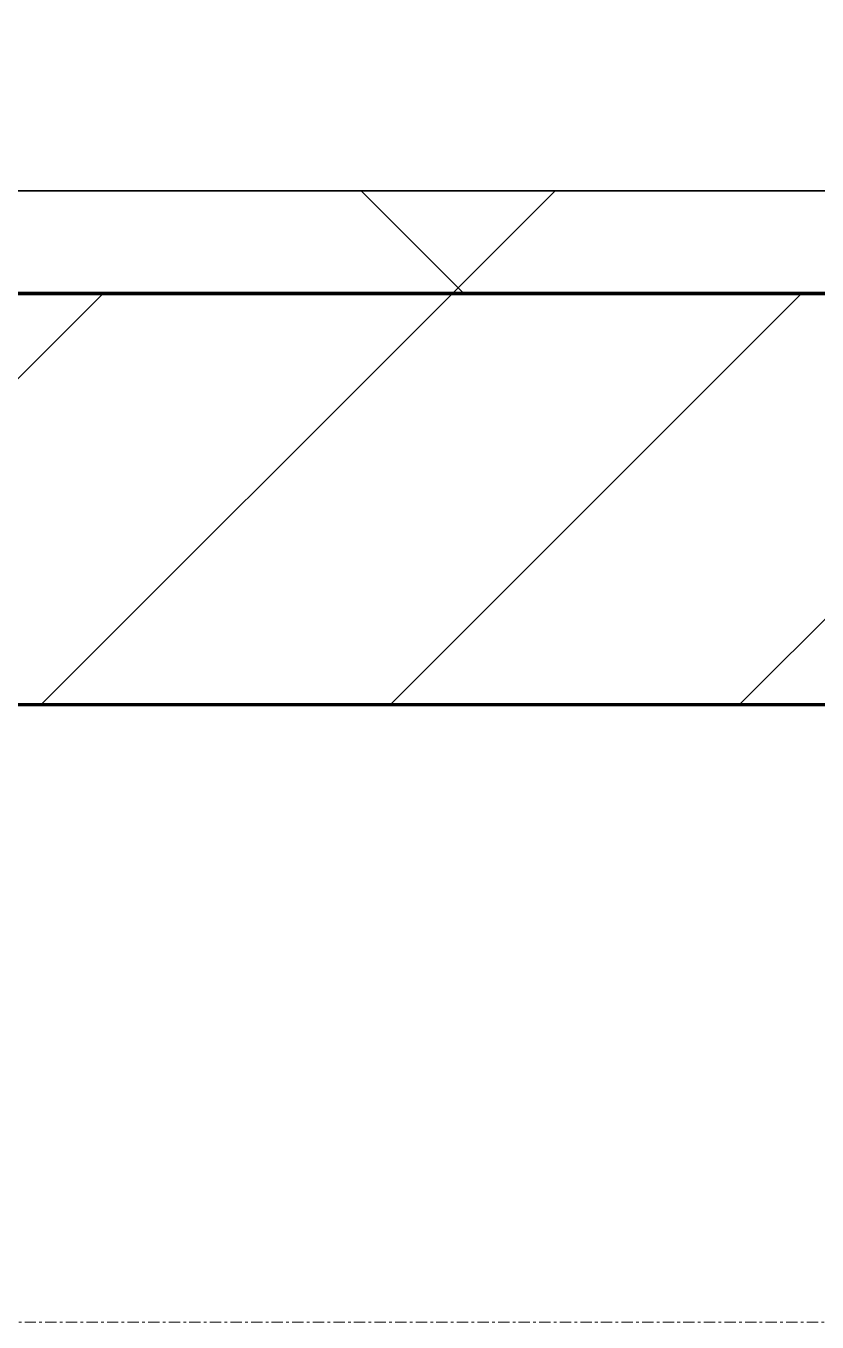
# Model space of a CAD drawing. Header units: millimetres. Extents: x -853432 to -773672, y -18171 to 22484.
# Drawn here: x -805887 to -805503, y -4321 to -3691 of the extents above; entities that cross this region are included whole.
import ezdxf
from ezdxf.xclip import XClip

# ---------------------------------------------------------------- set-up
doc = ezdxf.new("R2010")
doc.units = ezdxf.units.MM
doc.header["$XCLIPFRAME"] = 0
doc.linetypes.add('DPA_Grid _ Level 100', pattern=[10, 5.5, -1.6, 1.3, -1.6])
for name, color, linetype, lineweight in [('A-GLAZ-CURT', 2, 'Continuous', 9), ('A-WALL', 5, 'Continuous', 35), ('A-WALL-FNSH', 2, 'Continuous', 35), ('A-WALL-PATT', 1, 'Continuous', 35), ('S-GRID', 251, 'Continuous', 9)]:
    doc.layers.add(name, color=color, linetype=linetype, lineweight=lineweight)
doc.layers.add('A11_ALU.SOLID SHEET', color=2, linetype='Continuous')

# ---------------------------------------------------------------- blocks, each defined once
blk = doc.blocks.new('*U2464')
at = {"layer": 'S-GRID', "linetype": 'DPA_Grid _ Level 100'}
blk.add_line((57000, -7900), (-16649.52, -7900), dxfattribs=at)
blk = doc.blocks.new('PPLS-PP19_Custom Tile Pattern - Custom Tile Pattern-V135-4251-01 ENLARGED CONCOURSE LEVEL - REFLECTED CEILING PLAN - SHEET 2')
at = {"layer": 'A-GLAZ-CURT'}
for p, q in [((-300, 0), (300, 0)), ((300, 0), (-300, 0)), ((195.99, 0), (213.31, 0)), ((213.31, 0), (195.99, 0)), ((230.06, 0), (300, 0)), ((-300, -50), (300, -50)), ((300, -50), (-300, -50))]:
    blk.add_line(p, q, dxfattribs=at)
for points, knots in [([(-115.82, 0), (-114.96, 0), (-110.41, 0), (-96.78, 0), (-71.33, 0), (-42.53, 0), (-12.78, 0), (4.23, 0), (9.64, 0), (10.14, 0), (10.18, 0)], [-5724.064692, -5724.064692, -5724.064692, -5724.064692, -5430.283136, -5103.229623, -4799.173296, -4065.652676, -3589.737505, -3285.047089, -3066.359526, -3044.715262, -3044.715262, -3044.715262, -3044.715262]), ([(31.18, 0), (25.97, 0), (11.99, 0), (-16.92, 0), (-42.17, 0), (-56.38, 0), (-58.46, 0)], [-4496.803627, -4496.803627, -4496.803627, -4496.803627, -4222.080604, -3745.412743, -2981.410125, -2831.320802, -2831.320802, -2831.320802, -2831.320802]), ([(9.32, 0), (9.08, 0), (7.65, 0), (2.57, 0), (-12.23, 0), (-25.64, 0), (-40, 0), (-51.76, 0), (-57.92, 0), (-58.02, 0)], [-2922.926651, -2922.926651, -2922.926651, -2922.926651, -2882.788014, -2720.818881, -2518.50168, -2125.455881, -1792.521578, -1466.981642, -1461.463326, -1461.463326, -1461.463326, -1461.463326]), ([(-57.64, 0), (-55.94, 0), (-53.15, 0), (-48.53, 0), (-30.79, 0), (-18.03, 0), (2.5, 0), (8.65, 0), (9.48, 0)], [-3860.98898, -3860.98898, -3860.98898, -3860.98898, -3689.699207, -3546.54457, -3315.260113, -2864.387349, -2439.246196, -2366.412601, -2366.412601, -2366.412601, -2366.412601]), ([(76.63, 0), (74.8, 0), (67.65, 0), (53.52, 0), (37, 0), (24.07, 0), (12.82, 0), (-2.9, 0), (-20.62, 0), (-32.81, 0), (-44.85, 0), (-51.43, 0), (-51.79, 0)], [-3095.572228, -3095.572228, -3095.572228, -3095.572228, -2950.589685, -2634.532728, -2313.748533, -2106.613311, -1925.670641, -1617.263037, -1290.787923, -1039.307308, -819.71621, -644.910881, -644.910881, -644.910881, -644.910881]), ([(-36.78, 0), (-32.43, 0), (-19.22, 0), (8.83, 0), (43.36, 0), (68.5, 0), (77.95, 0), (79.34, 0)], [-6191.144455, -6191.144455, -6191.144455, -6191.144455, -5862.463379, -5340.621928, -4573.028122, -4094.177415, -3998.447461, -3998.447461, -3998.447461, -3998.447461]), ([(30.82, 0), (29.27, 0), (20.14, 0), (3.54, 0), (-16.58, 0), (-34.76, 0), (-36.04, 0)], [-10462.034656, -10462.034656, -10462.034656, -10462.034656, -10363.088938, -9884.23066, -9424.652049, -9182.880979, -9182.880979, -9182.880979, -9182.880979]), ([(9.89, 0), (6.93, 0), (-2.75, 0), (-17.84, 0), (-30.57, 0), (-31.82, 0), (-32, 0)], [-3485.427997, -3485.427997, -3485.427997, -3485.427997, -3333.063701, -2994.501669, -2698.150104, -2614.070998, -2614.070998, -2614.070998, -2614.070998]), ([(-30.52, 0), (-27.11, 0), (-17.83, 0), (5.99, 0), (22.06, 0), (37.44, 0), (45.92, 0), (57.76, 0), (64.47, 0), (72.74, 0), (75.22, 0), (76.03, 0), (76.21, 0)], [-2323.618664, -2323.618664, -2323.618664, -2323.618664, -2142.497158, -1716.209403, -1206.526904, -1089.329421, -901.315459, -753.071572, -495.328968, -421.953223, -334.951786, -290.452333, -290.452333, -290.452333, -290.452333]), ([(8.33, 0), (8.19, 0), (7.18, 0), (0.32, 0), (-13.89, 0), (-24.92, 0), (-29.03, 0)], [-3574.286521, -3574.286521, -3574.286521, -3574.286521, -3526.962355, -3285.499107, -2903.012179, -2680.714891, -2680.714891, -2680.714891, -2680.714891]), ([(-28.57, 0), (-26.93, 0), (-20.29, 0), (-11.45, 0), (0.65, 0), (7.8, 0), (10.05, 0)], [-5361.429781, -5361.429781, -5361.429781, -5361.429781, -5261.36855, -5050.479954, -4785.90057, -4666.429624, -4666.429624, -4666.429624, -4666.429624]), ([(-22.56, 0), (-20.27, 0), (-17.03, 0), (-11.36, 0), (-7.66, 0), (-6.6, 0), (-6.44, 0)], [-56468.192263, -56468.192263, -56468.192263, -56468.192263, -56344.022017, -56303.229861, -56166.290093, -56124.392176, -56124.392176, -56124.392176, -56124.392176]), ([(-15.19, 0), (-13.07, 0), (7.48, 0), (42.82, 0), (88.72, 0), (120.63, 0), (138.28, 0), (138.53, 0)], [-461.142613, -461.142613, -461.142613, -461.142613, -429.606584, -390.253598, -346.313304, -291.370682, -290.5735, -290.5735, -290.5735, -290.5735]), ([(-6.54, 0), (-6.73, 0), (-7.2, 0), (-7.6, 0), (-7.79, 0)], [-56009.792147, -56009.792147, -56009.792147, -56009.792147, -55949.290093, -55895.192118, -55895.192118, -55895.192118, -55895.192118]), ([(-2.63, 0), (-2.47, 0), (-1.22, 0), (3.81, 0), (9.06, 0), (10.05, 0)], [-226.825321, -226.825321, -226.825321, -226.825321, -220.269177, -206.416616, -203.360633, -203.360633, -203.360633, -203.360633]), ([(10.39, 0), (6.11, 0), (1.81, 0), (-1.67, 0), (-2.25, 0)], [-272.196106, -272.196106, -272.196106, -272.196106, -246.234814, -234.646884, -234.646884, -234.646884, -234.646884]), ([(10.42, 0), (11.97, 0), (17.18, 0), (22.54, 0), (24.49, 0)], [-202.972175, -202.972175, -202.972175, -202.972175, -198.214427, -187.717507, -187.717507, -187.717507, -187.717507]), ([(10.43, 0), (11.62, 0), (15.69, 0), (21.24, 0), (24.62, 0), (24.72, 0), (24.72, 0)], [-4659.660758, -4659.660758, -4659.660758, -4659.660758, -4596.498881, -4445.288762, -4384.376941, -4376.041937, -4376.041937, -4376.041937, -4376.041937]), ([(70.61, 0), (66.16, 0), (55.8, 0), (39.61, 0), (27.17, 0), (15.73, 0), (10.45, 0)], [-4647.237329, -4647.237329, -4647.237329, -4647.237329, -4326.416877, -4098.545751, -3766.694881, -3494.92654, -3494.92654, -3494.92654, -3494.92654]), ([(10.51, 0), (13.21, 0), (16.34, 0), (22.91, 0), (31, 0), (39.04, 0), (51.19, 0), (58.74, 0), (61.34, 0), (61.45, 0)], [-2335.331823, -2335.331823, -2335.331823, -2335.331823, -2084.094819, -1956.422387, -1818.904206, -1645.594513, -1443.202566, -1228.752106, -1120.932285, -1120.932285, -1120.932285, -1120.932285]), ([(79.38, 0), (72.26, 0), (57.5, 0), (35.84, 0), (19.82, 0), (13.23, 0), (11.17, 0)], [-351.465771, -351.465771, -351.465771, -351.465771, -330.153101, -307.516438, -285.83788, -273.754698, -273.754698, -273.754698, -273.754698]), ([(24.69, 0), (24.54, 0), (20.99, 0), (16.4, 0), (12.55, 0), (11.19, 0)], [-4368.572414, -4368.572414, -4368.572414, -4368.572414, -4306.476363, -4080.000647, -3872.143731, -3872.143731, -3872.143731, -3872.143731]), ([(18.16, 0), (19.15, 0), (24.25, 0), (25.66, 0), (26.12, 0)], [-5700.113719, -5700.113719, -5700.113719, -5700.113719, -5554.232259, -5302.431367, -5302.431367, -5302.431367, -5302.431367]), ([(78.52, 0), (76.95, 0), (72.29, 0), (62.26, 0), (51.85, 0), (43.81, 0), (29.53, 0), (20.67, 0), (18.85, 0), (18.16, 0)], [-7033.519254, -7033.519254, -7033.519254, -7033.519254, -6924.452779, -6738.82075, -6548.303034, -6314.283804, -6135.05769, -5972.647715, -5832.674503, -5832.674503, -5832.674503, -5832.674503]), ([(27.44, 0), (27.9, 0), (29.54, 0), (38.07, 0), (53.39, 0), (70.02, 0), (77.08, 0), (78.48, 0)], [-5037.309798, -5037.309798, -5037.309798, -5037.309798, -4887.603822, -4705.298446, -4353.683244, -3960.84581, -3844.262741, -3844.262741, -3844.262741, -3844.262741]), ([(27.89, 0), (29.09, 0), (33.4, 0), (48.37, 0), (71.92, 0), (100.57, 0), (116.36, 0), (128.63, 0), (128.95, 0)], [-147.777612, -147.777612, -147.777612, -147.777612, -135.792042, -118.513713, -97.899267, -63.759246, -39.050993, -35.895543, -35.895543, -35.895543, -35.895543]), ([(53.18, 0), (53.06, 0), (52.22, 0), (44.99, 0), (36.46, 0), (30.82, 0)], [-622.740158, -622.740158, -622.740158, -622.740158, -566.066452, -360.610861, 0, 0, 0, 0]), ([(136.44, 0), (121.66, 0), (86.93, 0), (51.16, 0), (31.18, 0)], [-106.750556, -106.750556, -106.750556, -106.750556, -59.610984, 0, 0, 0, 0]), ([(168.37, 0), (167.68, 0), (162.47, 0), (147.02, 0), (109.77, 0), (76.86, 0), (57.82, 0), (46.51, 0), (41.18, 0), (36.02, 0), (35.54, 0), (35.54, 0)], [-543.375029, -543.375029, -543.375029, -543.375029, -530.793311, -458.593899, -401.860199, -357.622665, -341.267687, -334.000314, -326.15566, -319.318397, -317.489778, -317.489778, -317.489778, -317.489778]), ([(36.29, 0), (37.77, 0), (48.82, 0), (61.43, 0), (73.02, 0), (79.38, 0)], [-314.598523, -314.598523, -314.598523, -314.598523, -305.899624, -287.17622, -263.219878, -263.219878, -263.219878, -263.219878]), ([(61.47, 0), (61.47, 0), (61.21, 0), (54.61, 0), (53.71, 0), (53.56, 0)], [-1113.311073, -1113.311073, -1113.311073, -1113.311073, -1096.402191, -891.204116, -747.28819, -747.28819, -747.28819, -747.28819]), ([(76.22, 0), (75.58, 0), (73.64, 0), (71.05, 0), (70.61, 0)], [-193.634889, -193.634889, -193.634889, -193.634889, -31.537676, 0, 0, 0, 0]), ([(114.39, 0), (114.2, 0), (112.08, 0), (105.42, 0), (92.38, 0), (86.7, 0), (80.55, 0), (79.43, 0)], [-8148.58938, -8148.58938, -8148.58938, -8148.58938, -8105.191388, -7723.759874, -7531.75727, -7135.649961, -7055.002161, -7055.002161, -7055.002161, -7055.002161]), ([(79.55, 0), (80.15, 0), (84.98, 0), (86.01, 0), (92.51, 0), (94.33, 0)], [-3813.612578, -3813.612578, -3813.612578, -3813.612578, -3759.045785, -3336.541051, -2783.776468, -2783.776468, -2783.776468, -2783.776468]), ([(79.6, 0), (83.17, 0), (101.04, 0), (124.45, 0), (132.42, 0), (134.6, 0)], [-262.939312, -262.939312, -262.939312, -262.939312, -249.500363, -194.761443, -152.241002, -152.241002, -152.241002, -152.241002]), ([(103.09, 0), (101.08, 0), (93.42, 0), (85.62, 0), (79.89, 0)], [-375.435014, -375.435014, -375.435014, -375.435014, -369.147452, -351.970326, -351.970326, -351.970326, -351.970326]), ([(94.4, 0), (94.4, 0), (94.64, 0), (99.11, 0), (108.97, 0), (120.79, 0), (139.94, 0), (163.31, 0), (185.23, 0), (193.62, 0), (194.69, 0), (194.79, 0)], [-2348.345796, -2348.345796, -2348.345796, -2348.345796, -2310.419338, -2233.599744, -2052.234781, -1843.028543, -1530.39897, -1095.004608, -529.74427, -295.064701, -265.121568, -265.121568, -265.121568, -265.121568]), ([(129.02, 0), (129.02, 0), (124.41, 0), (122.35, 0), (114.96, 0), (108.04, 0), (103.09, 0)], [-35.386604, -35.386604, -35.386604, -35.386604, -31.430235, -22.807238, -15.488593, 0, 0, 0, 0]), ([(157.9, 0), (156.77, 0), (151.67, 0), (143.29, 0), (134.04, 0), (126.24, 0), (118.6, 0), (114.23, 0), (111.98, 0), (105.66, 0), (105.23, 0), (105.23, 0)], [-10292.955006, -10292.955006, -10292.955006, -10292.955006, -10098.273015, -9847.788484, -9677.714971, -9567.007022, -9453.21225, -9220.200448, -9012.77275, -8966.157302, -8929.495943, -8929.495943, -8929.495943, -8929.495943]), ([(105.26, 0), (105.52, 0), (111.01, 0), (112.65, 0), (113.59, 0)], [-8920.561005, -8920.561005, -8920.561005, -8920.561005, -8814.835624, -8577.462505, -8577.462505, -8577.462505, -8577.462505]), ([(128.58, 0), (128.8, 0), (130.16, 0), (139.26, 0), (152.67, 0), (161.24, 0), (162.19, 0), (162.75, 0)], [-633.326174, -633.326174, -633.326174, -633.326174, -627.736123, -618.981161, -602.094757, -592.980799, -581.414464, -581.414464, -581.414464, -581.414464]), ([(137.1, 0), (136, 0), (133.64, 0), (129.87, 0), (129.11, 0)], [-670.405967, -670.405967, -670.405967, -670.405967, -651.020627, -640.742133, -640.742133, -640.742133, -640.742133]), ([(193.8, 0), (193.33, 0), (190.11, 0), (183.13, 0), (171, 0), (161.95, 0), (161.28, 0), (158.35, 0), (157.85, 0), (157.77, 0)], [-11665.349007, -11665.349007, -11665.349007, -11665.349007, -11565.880756, -11105.624034, -10839.086983, -10768.332124, -10666.779182, -10580.760289, -10550.278881, -10550.278881, -10550.278881, -10550.278881]), ([(216.53, 0), (212.7, 0), (195.69, 0), (177.41, 0), (159.34, 0), (158.33, 0), (158.3, 0)], [-200.448217, -200.448217, -200.448217, -200.448217, -187.987675, -143.776725, -129.632772, -123.352749, -123.352749, -123.352749, -123.352749]), ([(159.07, 0), (159.13, 0), (160.84, 0), (165.21, 0), (174.15, 0), (185.98, 0), (208.82, 0), (219.42, 0), (230.06, 0)], [-115.643202, -115.643202, -115.643202, -115.643202, -114.681583, -87.660824, -65.295536, -41.623857, -24.459831, 0, 0, 0, 0]), ([(162.75, 0), (165.4, 0), (170.91, 0), (172.61, 0), (172.61, 0)], [-111.264224, -111.264224, -111.264224, -111.264224, -56.742688, -19.085662, -19.085662, -19.085662, -19.085662]), ([(247.1, 0), (246.76, 0), (245.04, 0), (238.34, 0), (226.56, 0), (221.1, 0), (200.27, 0), (182.99, 0), (174.27, 0), (169.67, 0), (168.99, 0)], [-9649.085549, -9649.085549, -9649.085549, -9649.085549, -9581.591397, -9406.094246, -9221.510254, -9016.44624, -8717.832359, -8253.978395, -8152.463617, -8069.855175, -8069.855175, -8069.855175, -8069.855175]), ([(215.22, 0), (214.62, 0), (210.55, 0), (203.98, 0), (187.54, 0), (175.3, 0), (169.49, 0)], [-203.825446, -203.825446, -203.825446, -203.825446, -198.527383, -184.406837, -162.427601, -142.916156, -142.916156, -142.916156, -142.916156]), ([(171.51, 0), (176.48, 0), (193.23, 0), (201.73, 0), (208.81, 0), (213.9, 0), (241.96, 0), (266.73, 0), (281.71, 0), (291.71, 0), (296.52, 0), (297.86, 0), (298.09, 0)], [-7971.819559, -7971.819559, -7971.819559, -7971.819559, -7784.112253, -7606.717214, -7289.299508, -7042.621073, -6582.165592, -6068.460911, -5766.029927, -5566.724884, -5280.360606, -5199.253518, -5199.253518, -5199.253518, -5199.253518]), ([(172.07, 0), (177.66, 0), (187.87, 0), (201.08, 0), (207.47, 0), (213.96, 0), (215.11, 0)], [-255.364076, -255.364076, -255.364076, -255.364076, -237.955587, -223.92608, -215.862851, -208.75215, -208.75215, -208.75215, -208.75215]), ([(300, 0), (286.53, 0), (258.62, 0), (230.65, 0), (217.26, 0)], [-285.253232, -285.253232, -285.253232, -285.253232, -244.693688, -201.238821, -201.238821, -201.238821, -201.238821]), ([(300, 0), (288.22, 0), (262, 0), (230.43, 0), (219.94, 0), (219.02, 0)], [-12528.858583, -12528.858583, -12528.858583, -12528.858583, -11905.454923, -11162.864862, -10856.732305, -10856.732305, -10856.732305, -10856.732305]), ([(219.9, 0), (220.86, 0), (227.84, 0), (242.06, 0), (246.54, 0), (246.96, 0)], [-10670.940496, -10670.940496, -10670.940496, -10670.940496, -10511.382485, -9925.173265, -9834.877357, -9834.877357, -9834.877357, -9834.877357]), ([(284.76, 0), (284.76, 0), (285.09, 0), (287.47, 0), (293.59, 0), (297.76, 0), (300, 0)], [-4110.630118, -4110.630118, -4110.630118, -4110.630118, -4053.389046, -3959.664717, -3862.421465, -3746.95702, -3746.95702, -3746.95702, -3746.95702]), ([(297.38, 0), (295.84, 0), (291.62, 0), (285.38, 0), (284.87, 0)], [-4803.172655, -4803.172655, -4803.172655, -4803.172655, -4358.271401, -4143.037883, -4143.037883, -4143.037883, -4143.037883])]:
    blk.add_open_spline(points, degree=3, knots=knots, dxfattribs=at)
for points in [[(24.49, 0), (25.23, 0), (25.72, 0), (26.04, 0)], [(79.64, 0), (78.87, 0), (77.84, 0), (76.63, 0)], [(79.39, 0), (81.25, 0), (82.78, 0), (83.66, 0)], [(84.06, 0), (83.48, 0), (82.41, 0), (81.72, 0)], [(168.74, 0), (168.74, 0), (169.81, 0), (171.51, 0)], [(195.11, 0), (194.91, 0), (194.44, 0), (193.8, 0)]]:
    blk.add_open_spline(points, degree=3, dxfattribs=at)
blk = doc.blocks.new('PPLS-PP19_Custom Tile Pattern - Custom Tile Pattern-V136-4251-01 ENLARGED CONCOURSE LEVEL - REFLECTED CEILING PLAN - SHEET 2')
at = {"layer": 'A-GLAZ-CURT'}
for p, q in [((-300, 0), (300, 0)), ((300, 0), (-300, 0)), ((-293.07, 0), (-275.75, 0)), ((-275.75, 0), (-293.07, 0)), ((-300, -50), (300, -50)), ((300, -50), (-300, -50))]:
    blk.add_line(p, q, dxfattribs=at)
at = {"layer": 'A-GLAZ-CURT', "flags": 128}
for points in [[(-300, 0), (-291.56, 0), (-283.3, 0), (-275.2, 0), (-267.26, 0), (-259.45, 0), (-251.77, 0), (-244.84, 0)], [(-244.84, 0), (-251.96, 0), (-259.67, 0), (-267.51, 0), (-275.48, 0), (-283.55, 0), (-291.73, 0), (-300, 0)], [(-125.17, 0), (-128.55, 0), (-134.16, 0), (-140.03, 0), (-145.5, 0), (-150.63, 0), (-155.53, 0), (-160.27, 0), (-164.95, 0), (-169.65, 0), (-174.47, 0), (-179.49, 0), (-184.81, 0), (-190.44, 0), (-196.37, 0), (-202.58, 0), (-209.04, 0), (-215.73, 0), (-222.63, 0), (-229.72, 0), (-236.97, 0), (-244.39, 0)], [(-244.2, 0), (-236.74, 0), (-229.36, 0), (-222.06, 0), (-214.83, 0), (-207.71, 0), (-200.76, 0), (-194.02, 0), (-187.54, 0), (-181.38, 0), (-175.9, 0)]]:
    blk.add_lwpolyline(points, dxfattribs=at)
at = {"layer": 'A-GLAZ-CURT'}
for points, knots in [([(-300, 0), (-284.65, 0), (-236.57, 0), (-174.61, 0), (-129.95, 0), (-110.8, 0), (-99.5, 0), (-91.46, 0)], [-5323.127839, -5323.127839, -5323.127839, -5323.127839, -4502.809032, -2700.551212, -1002.059161, -460.363443, 0, 0, 0, 0]), ([(-175.9, 0), (-187.95, 0), (-220.56, 0), (-262.56, 0), (-294.48, 0), (-300, 0)], [-16033.01015, -16033.01015, -16033.01015, -16033.01015, -15131.813646, -13729.592194, -13439.944408, -13439.944408, -13439.944408, -13439.944408]), ([(-137.88, 0), (-140.56, 0), (-147.66, 0), (-147.69, 0), (-158.72, 0), (-174.02, 0), (-185.59, 0), (-209.77, 0), (-232.01, 0), (-255.22, 0), (-262.59, 0), (-264.9, 0), (-265.4, 0)], [-3187.727384, -3187.727384, -3187.727384, -3187.727384, -2919.378265, -2477.344047, -2237.412286, -2029.680487, -1755.085331, -1400.429864, -858.079193, -543.655514, -208.940337, 0, 0, 0, 0]), ([(-258.6, 0), (-257.91, 0), (-254.43, 0), (-249.09, 0), (-244.85, 0)], [-5722.54675, -5722.54675, -5722.54675, -5722.54675, -5657.471696, -5427.893765, -5427.893765, -5427.893765, -5427.893765]), ([(-244.04, 0), (-236.73, 0), (-225.99, 0), (-213.1, 0), (-200.2, 0), (-188.42, 0), (-179.65, 0), (-175.91, 0)], [-5413.335975, -5413.335975, -5413.335975, -5413.335975, -5017.494783, -4832.723979, -4666.091899, -4349.945572, -4152.379861, -4152.379861, -4152.379861, -4152.379861]), ([(-175.9, 0), (-176.69, 0), (-183.74, 0), (-199.46, 0), (-216.65, 0), (-231.26, 0), (-233.46, 0), (-234, 0)], [-1806.145154, -1806.145154, -1806.145154, -1806.145154, -1763.376603, -1422.553702, -978.033455, -846.069444, -682.911962, -682.911962, -682.911962, -682.911962]), ([(-233.49, 0), (-233.44, 0), (-232.38, 0), (-230.74, 0), (-225.3, 0), (-223.63, 0)], [-455.274641, -455.274641, -455.274641, -455.274641, -440.605512, -119.536984, 0, 0, 0, 0]), ([(-223.63, 0), (-219.39, 0), (-206.17, 0), (-190.42, 0), (-179.15, 0), (-175.91, 0)], [-5463.295695, -5463.295695, -5463.295695, -5463.295695, -5161.076232, -4739.070012, -4569.939554, -4569.939554, -4569.939554, -4569.939554])]:
    blk.add_open_spline(points, degree=3, knots=knots, dxfattribs=at)
blk = doc.blocks.new('*U634')
at = {"layer": 'A-GLAZ-CURT'}
for name, p in [('PPLS-PP19_Custom Tile Pattern - Custom Tile Pattern-V135-4251-01 ENLARGED CONCOURSE LEVEL - REFLECTED CEILING PLAN - SHEET 2', (30002.37, -7350)), ('PPLS-PP19_Custom Tile Pattern - Custom Tile Pattern-V136-4251-01 ENLARGED CONCOURSE LEVEL - REFLECTED CEILING PLAN - SHEET 2', (30602.37, -7350))]:
    blk.add_blockref(name, p, dxfattribs=at)
blk = doc.blocks.new('*U1213')
blk.add_lwpolyline([(22690, -750), (19166.45, -750), (19116.45, -700), (18966.44, -550), (-101025.39, -550), (-101025.39, -6704.96), (-96300, -6704.96), (-96300, -7350), (-94497.63, -7350), (17250, -7350), (17250, -6849.96), (18300, -6849.96), (22690, -6849.96)], close=True)

msp = doc.modelspace()

# ---------------------------------------------------------------- block references
at = {"layer": 'A11_ALU.SOLID SHEET'}
ref = msp.add_blockref('*U1213', (-744682.37, 3579.02), dxfattribs=at)
XClip(ref).set_block_clipping_path([(-104690.1238047112, -9620.0029952966), (-34092.6543255156, 14392.9971737705)])

# ---------------------------------------------------------------- next in the draw order: hatches: boundary and pattern name
at = {"layer": 'A-WALL-PATT', "lineweight": 9}
h = msp.add_hatch(dxfattribs=at)
h.set_pattern_fill('FP_4', color=256, style=0, pattern_type=2)
h.set_pattern_definition([(45, (0, 0), (-212.13203, 212.13203), []), (135, (0, 0), (-212.13203, -212.13203), [])])
h.paths.add_polyline_path([(-779464.45, -3820.98), (-778775.03, -3820.98), (-778775.03, -3770.98), (-827933.88, -3770.98), (-828045.79, -3820.98), (-779602.34, -3820.98)])
h.paths.add_polyline_path([(-828965.42, -3820.98), (-828156.1, -3820.98), (-828044.19, -3770.98), (-841032.37, -3770.98), (-841032.37, -3820.98), (-829103.3, -3820.98)])
h = msp.add_hatch(dxfattribs=at)
h.set_pattern_fill('FP_2', color=256, style=0, pattern_type=2)
h.set_pattern_definition([(45, (0, 0), (-84.852814, 84.852814), [])])
h.paths.add_polyline_path([(-779326.57, -4020.98), (-778775.03, -4020.98), (-778775.03, -3820.98), (-828045.79, -3820.98), (-828336.65, -3950.93), (-828355, -3909.85), (-828156.1, -3820.98), (-841232.37, -3820.98), (-841232.37, -4020.98), (-779878.11, -4020.98)])
h.paths.add_polyline_path([(-828280, -3860.98), (-828285, -3859.64), (-828288.66, -3855.98), (-828289.66, -3848.39), (-828287.07, -3844.76), (-828282.59, -3841.32), (-828280, -3840.98), (-828272.93, -3843.91), (-828270.34, -3848.39), (-828270.34, -3851.81), (-828272.93, -3858.05), (-828279.18, -3860.64)])

# ---------------------------------------------------------------- next in the draw order: linework, layer by layer
at = {"layer": 'A-WALL', "color": 7, "lineweight": 70}
for p, q in [((-806780, -3820.98), (-805580, -3820.98)), ((-805580, -3820.98), (-806780, -3820.98)), ((-805580, -3820.98), (-803180, -3820.98)), ((-803180, -3820.98), (-805580, -3820.98)), ((-805580, -4020.98), (-806780, -4020.98)), ((-803180, -4020.98), (-805580, -4020.98))]:
    msp.add_line(p, q, dxfattribs=at)
at = {"layer": 'A-WALL-FNSH', "color": 250}
for p, q in [((-806780, -3770.98), (-805580, -3770.98)), ((-805580, -3770.98), (-803180, -3770.98))]:
    msp.add_line(p, q, dxfattribs=at)

# ---------------------------------------------------------------- next in the draw order: block references
for name in ['*U2464', '*U634']:
    msp.add_blockref(name, (-835882.37, 3579.02))

doc.saveas('drawing.dxf')
